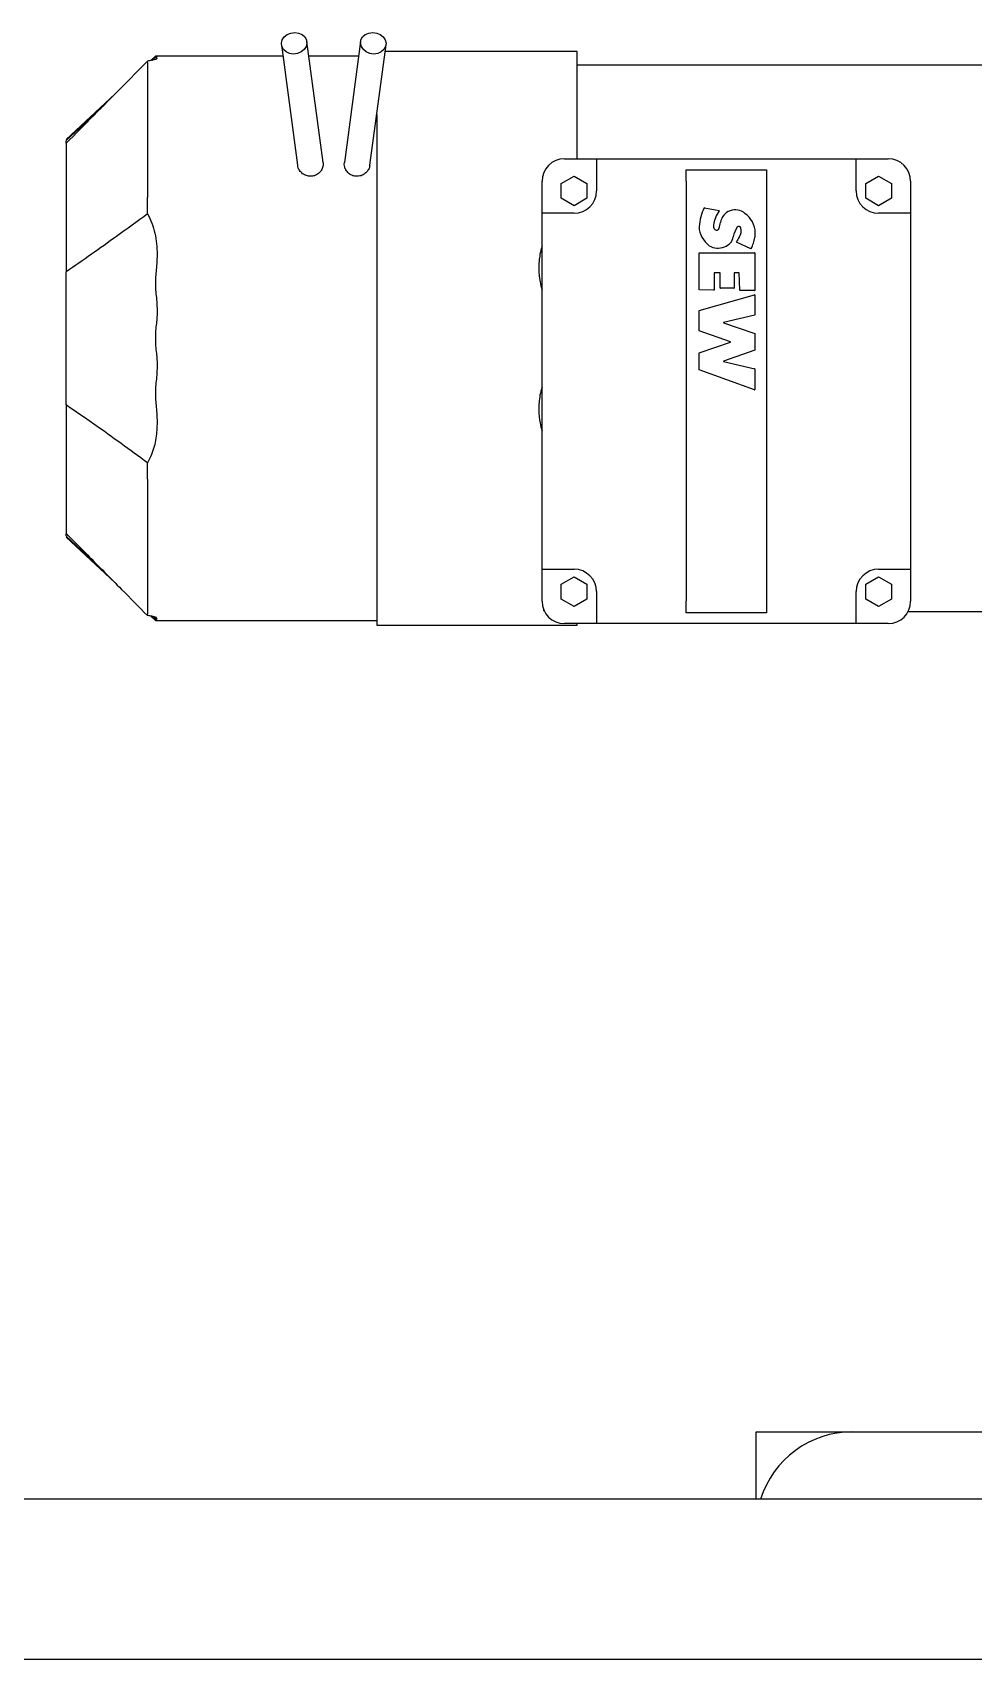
# Model space of a CAD drawing. Header units: millimetres. Extents: x 0 to 11880, y 0 to 8400.
# Drawn here: x 10282 to 10576, y 5003 to 5511 of the extents above; entities that cross this region are included whole.
import ezdxf

# ---------------------------------------------------------------- set-up
doc = ezdxf.new("R2010")
doc.units = ezdxf.units.MM
doc.header["$LTSCALE"] = 20

msp = doc.modelspace()

# ---------------------------------------------------------------- linework, layer by layer
at = {"color": 7, "linetype": 'Continuous', "lineweight": 25}
for p, q in [((10359.66, 5506.76), (10364.69, 5469.27)), ((10372.65, 5470.11), (10367.59, 5507.82)), ((10384.36, 5507.82), (10379.3, 5470.11)), ((10387.26, 5469.27), (10392.29, 5506.76)), ((10317.88, 5501.31), (10317.88, 5501.73)), ((10317.88, 5501.31), (10317.88, 5493.18)), ((10320.34, 5503.25), (10318.89, 5501.89)), ((10320.38, 5503), (10319.26, 5501.96)), ((10360.13, 5503.25), (10320.34, 5503.25)), ((10320.63, 5503.08), (10320.41, 5503.02)), ((10320.88, 5503.17), (10320.63, 5503.08)), ((10320.63, 5502.76), (10320.88, 5502.56)), ((10383.75, 5503.25), (10368.2, 5503.25)), ((10451.98, 5504.75), (10392.02, 5504.75)), ((10451.98, 5502.8), (10451.98, 5504.75)), ((10451.98, 5494.34), (10451.98, 5502.8)), ((10589.48, 5500.5), (10451.98, 5500.5)), ((10307.64, 5491.39), (10292.48, 5477.25)), ((10317.88, 5493.18), (10317.88, 5479.09)), ((10451.98, 5480.04), (10451.98, 5494.34)), ((10303.58, 5487.3), (10292.48, 5476.92)), ((10389.38, 5485.02), (10389.38, 5480.04)), ((10317.88, 5479.09), (10317.88, 5459.18)), ((10389.38, 5480.04), (10389.38, 5459.31)), ((10451.98, 5471.25), (10451.98, 5480.04)), ((10447.98, 5471.25), (10457.98, 5471.25)), ((10457.98, 5471.25), (10457.98, 5464.25)), ((10457.98, 5471.25), (10538.98, 5471.25)), ((10538.98, 5464.25), (10538.98, 5471.25)), ((10538.98, 5471.25), (10548.98, 5471.25)), ((10379.27, 5469.51), (10379.36, 5470.1)), ((10446.98, 5463.56), (10450.98, 5465.87)), ((10450.98, 5465.87), (10454.98, 5463.56)), ((10485.98, 5467.85), (10510.98, 5467.85)), ((10485.98, 5464.25), (10485.98, 5467.85)), ((10510.98, 5467.85), (10510.98, 5464.25)), ((10541.98, 5463.56), (10545.98, 5465.87)), ((10545.98, 5465.87), (10549.98, 5463.56)), ((10440.98, 5454.25), (10440.98, 5464.25)), ((10446.98, 5458.94), (10446.98, 5463.56)), ((10454.98, 5463.56), (10454.98, 5458.94)), ((10457.98, 5464.25), (10457.98, 5461.25)), ((10485.98, 5464.25), (10485.98, 5333.25)), ((10510.98, 5464.25), (10510.98, 5333.25)), ((10538.98, 5461.25), (10538.98, 5464.25)), ((10541.98, 5458.94), (10541.98, 5463.56)), ((10549.98, 5463.56), (10549.98, 5458.94)), ((10555.98, 5464.25), (10555.98, 5454.25)), ((10317.88, 5454.05), (10317.88, 5459.18)), ((10389.38, 5459.31), (10389.38, 5415.25)), ((10450.98, 5456.63), (10446.98, 5458.94)), ((10454.98, 5458.94), (10450.98, 5456.63)), ((10491.65, 5456), (10496.23, 5455.11)), ((10545.98, 5456.63), (10541.98, 5458.94)), ((10549.98, 5458.94), (10545.98, 5456.63)), ((10440.98, 5343.25), (10440.98, 5454.25)), ((10447.98, 5454.25), (10440.98, 5454.25)), ((10450.98, 5454.25), (10447.98, 5454.25)), ((10548.98, 5454.25), (10545.98, 5454.25)), ((10555.98, 5454.25), (10548.98, 5454.25)), ((10555.98, 5454.25), (10555.98, 5343.25)), ((10320.88, 5441.34), (10320.63, 5437.29)), ((10490.01, 5430.4), (10489.98, 5441.9)), ((10490.03, 5441.95), (10507.31, 5441.95)), ((10506.14, 5443.21), (10501.69, 5445.3)), ((10507.36, 5441.9), (10507.36, 5430.18)), ((10292.51, 5436.04), (10292.48, 5436.02)), ((10494.68, 5435.68), (10494.68, 5430.34)), ((10496.55, 5435.73), (10494.73, 5435.73)), ((10496.61, 5430.92), (10496.6, 5435.68)), ((10500.91, 5435.68), (10500.91, 5430.92)), ((10502.48, 5435.73), (10500.96, 5435.73)), ((10502.69, 5430.24), (10502.53, 5435.68)), ((10494.63, 5430.29), (10490.06, 5430.35)), ((10500.86, 5430.87), (10496.66, 5430.87)), ((10320.63, 5427.95), (10320.88, 5423.96)), ((10490.05, 5423.91), (10507.3, 5428.87)), ((10507.31, 5430.13), (10502.74, 5430.19)), ((10507.36, 5428.82), (10507.36, 5422.58)), ((10490.01, 5417.6), (10490.01, 5423.86)), ((10507.33, 5422.53), (10497.64, 5420.21)), ((10497.64, 5420.12), (10507.33, 5416.77)), ((10389.38, 5415.25), (10389.38, 5371.18)), ((10499.76, 5414.19), (10490.04, 5417.55)), ((10507.36, 5416.72), (10507.36, 5411.56)), ((10489.98, 5405.42), (10490.01, 5410.68)), ((10490.04, 5410.73), (10499.76, 5414.09)), ((10507.33, 5411.52), (10497.64, 5408.16)), ((10320.88, 5406.51), (10320.63, 5402.54)), ((10507.3, 5399.21), (10490.01, 5405.38)), ((10497.64, 5408.07), (10507.33, 5405.75)), ((10507.36, 5405.7), (10507.36, 5399.26)), ((10292.48, 5394.47), (10292.48, 5395.2)), ((10320.63, 5393.2), (10320.88, 5389.15)), ((10317.88, 5371.31), (10317.88, 5376.44)), ((10317.88, 5371.31), (10317.88, 5351.4)), ((10389.38, 5371.18), (10389.38, 5350.45)), ((10292.48, 5354.4), (10292.51, 5354.37)), ((10292.48, 5354.31), (10293.91, 5352.95)), ((10292.48, 5353.57), (10303.58, 5343.19)), ((10292.48, 5353.25), (10307.64, 5339.1)), ((10317.88, 5351.4), (10317.88, 5337.31)), ((10389.38, 5350.45), (10389.38, 5336.15)), ((10440.98, 5343.25), (10447.98, 5343.25)), ((10440.98, 5333.25), (10440.98, 5343.25)), ((10446.98, 5338.56), (10450.98, 5340.87)), ((10447.98, 5343.25), (10450.98, 5343.25)), ((10450.98, 5340.87), (10454.98, 5338.56)), ((10541.98, 5338.56), (10545.98, 5340.87)), ((10545.98, 5343.25), (10548.98, 5343.25)), ((10545.98, 5340.87), (10549.98, 5338.56)), ((10548.98, 5343.25), (10555.98, 5343.25)), ((10555.98, 5343.25), (10555.98, 5333.25)), ((10317.88, 5337.31), (10317.88, 5329.19)), ((10389.38, 5336.15), (10389.38, 5327.69)), ((10446.98, 5333.94), (10446.98, 5338.56)), ((10450.98, 5331.63), (10446.98, 5333.94)), ((10454.98, 5333.94), (10450.98, 5331.63)), ((10454.98, 5338.56), (10454.98, 5333.94)), ((10457.98, 5336.25), (10457.98, 5333.25)), ((10538.98, 5333.25), (10538.98, 5336.25)), ((10541.98, 5333.94), (10541.98, 5338.56)), ((10545.98, 5331.63), (10541.98, 5333.94)), ((10549.98, 5333.94), (10545.98, 5331.63)), ((10549.98, 5338.56), (10549.98, 5333.94)), ((10317.88, 5328.76), (10317.88, 5329.19)), ((10441.48, 5330.65), (10441.48, 5330.25)), ((10441.65, 5330.25), (10441.48, 5330.25)), ((10457.98, 5333.25), (10457.98, 5326.25)), ((10485.98, 5329.64), (10485.98, 5333.25)), ((10510.98, 5329.64), (10485.98, 5329.64)), ((10510.98, 5333.25), (10510.98, 5329.64)), ((10538.98, 5326.25), (10538.98, 5333.25)), ((10555.18, 5330), (10589.48, 5330)), ((10318.89, 5328.6), (10320.34, 5327.25)), ((10319.26, 5328.54), (10320.38, 5327.49)), ((10319.98, 5328.35), (10320.63, 5327.73)), ((10320.34, 5327.25), (10389.38, 5327.25)), ((10320.63, 5327.41), (10320.41, 5327.47)), ((10320.63, 5327.73), (10320.88, 5327.93)), ((10320.84, 5327.33), (10320.63, 5327.41)), ((10389.38, 5327.69), (10389.38, 5325.75)), ((10389.38, 5325.75), (10451.98, 5325.75)), ((10457.98, 5326.25), (10447.98, 5326.25)), ((10451.98, 5325.75), (10451.98, 5326.25)), ((10538.98, 5326.25), (10457.98, 5326.25)), ((10548.98, 5326.25), (10538.98, 5326.25)), ((10507.78, 5053.15), (10507.78, 5074.15)), ((10507.78, 5074.15), (10537.78, 5074.15)), ((10537.78, 5074.15), (10581.98, 5074.15)), ((10672.78, 5053.15), (6107.78, 5053.15)), ((10672.78, 5003.15), (6107.78, 5003.15))]:
    msp.add_line(p, q, dxfattribs=at)
at = {"color": 7, "linetype": 'Continuous', "lineweight": 25, "flags": 128}
for points in [[(10359.64, 5507.29), (10359.89, 5508.33), (10360.51, 5509.26), (10361.43, 5510), (10362.57, 5510.48), (10363.81, 5510.64), (10365.03, 5510.48), (10366.12, 5510), (10366.96, 5509.26), (10367.47, 5508.33), (10367.61, 5507.29)], [(10367.61, 5507.29), (10367.35, 5506.25), (10366.73, 5505.32), (10365.81, 5504.58), (10364.67, 5504.1), (10363.43, 5503.94), (10362.21, 5504.1), (10361.13, 5504.58), (10360.29, 5505.32), (10359.77, 5506.25), (10359.64, 5507.29)], [(10384.34, 5507.29), (10384.48, 5508.33), (10384.99, 5509.26), (10385.83, 5510), (10386.92, 5510.48), (10388.14, 5510.64), (10389.38, 5510.48), (10390.52, 5510), (10391.44, 5509.26), (10392.06, 5508.33), (10392.31, 5507.29)], [(10392.31, 5507.29), (10392.18, 5506.25), (10391.66, 5505.32), (10390.82, 5504.58), (10389.74, 5504.1), (10388.52, 5503.94), (10387.28, 5504.1), (10386.14, 5504.58), (10385.22, 5505.32), (10384.6, 5506.25), (10384.34, 5507.29)]]:
    msp.add_lwpolyline(points, dxfattribs=at)
at = {"color": 7, "linetype": 'Continuous', "lineweight": 25}
for centre, radius, start, end in [((10447.98, 5464.25), 7, 90, 180), ((10548.98, 5464.25), 7, 0, 90), ((10450.98, 5461.25), 7, 270, 0), ((10545.98, 5461.25), 7, 180, 270), ((10507.11, 5448.53), 17.21, 154.3824, 174.6652), ((10491.64, 5455.95), 0.05, 79.0979, 154.4019), ((10504.08, 5449.26), 9.71, 143.5194, 172.5337), ((10489.42, 5452.21), 7.28, 338.5251, 353.8323), ((10496.23, 5455.07), 0.05, 323.5194, 79.0979), ((10501.29, 5450.62), 4.7, 50.1534, 170.099), ((10499.96, 5448.05), 7.55, 0.9464, 54.9236), ((10497.93, 5450.51), 7.97, 182.7238, 232.9233), ((10495.93, 5450.28), 1.5, 170.8282, 216.7994), ((10495.43, 5449.76), 0.797, 207.9102, 344.8099), ((10496.83, 5447.57), 3.89, 285.8033, 350.2926), ((10509.34, 5445.15), 8.86, 147.1463, 168.5077), ((10512.06, 5440.34), 11.55, 145.6751, 154.1805), ((10502.4, 5449.52), 0.653, 19.5194, 138.7403), ((10500.1, 5448.75), 3.07, 321.9307, 18.8408), ((10496.54, 5448.48), 11, 331.5021, 350.7227), ((10495.17, 5448.47), 12.35, 351.7662, 358.6011), ((10490.03, 5441.9), 0.05, 90, 180.1645), ((10495.82, 5448.51), 5.12, 238.3418, 293.9384), ((10501.71, 5445.35), 0.05, 154.1805, 244.7979), ((10506.16, 5443.26), 0.05, 244.7979, 331.5021), ((10507.31, 5441.9), 0.05, 360, 90), ((10494.73, 5435.68), 0.05, 90, 180), ((10496.55, 5435.68), 0.05, 0.0152, 90), ((10500.96, 5435.68), 0.05, 90, 179.9848), ((10502.48, 5435.68), 0.05, 1.7467, 90), ((10490.06, 5430.4), 0.05, 180.1644, 269.2698), ((10494.63, 5430.34), 0.05, 269.2698, 360), ((10496.66, 5430.92), 0.05, 180.0152, 270), ((10500.86, 5430.92), 0.05, 270, 359.9848), ((10502.74, 5430.24), 0.05, 181.7467, 269.2698), ((10507.31, 5428.82), 0.05, 360, 106.0285), ((10507.31, 5430.18), 0.05, 269.2698, 360), ((10490.06, 5423.86), 0.05, 106.0285, 180), ((10497.65, 5420.17), 0.05, 103.4412, 250.9189), ((10507.31, 5422.58), 0.05, 283.4412, 0), ((10490.06, 5417.6), 0.05, 180, 250.9189), ((10507.31, 5416.72), 0.05, 360, 70.9189), ((10490.06, 5410.68), 0.05, 109.0811, 179.6422), ((10499.75, 5414.14), 0.05, 289.0811, 70.9189), ((10507.31, 5411.56), 0.05, 289.0811, 0), ((10490.03, 5405.42), 0.05, 179.6422, 250.3776), ((10497.65, 5408.12), 0.05, 109.0811, 256.5588), ((10507.31, 5405.7), 0.05, 360, 76.5588), ((10507.31, 5399.26), 0.05, 250.3776, 0), ((10450.98, 5336.25), 7, 0, 90), ((10545.98, 5336.25), 7, 90, 180), ((10447.98, 5333.25), 7, 180, 270), ((10548.98, 5333.25), 7, 270, 0), ((10537.78, 5044.15), 30, 90, 162.5424)]:
    msp.add_arc(centre, radius, start, end, dxfattribs=at)
for points, knots in [([(10317.88, 5501.73), (10315.13, 5498.96), (10309.55, 5493.32), (10301.1, 5484.79), (10295.35, 5478.99), (10292.48, 5476.09)], [0, 0, 0, 0, 0.3257, 0.662827, 1, 1, 1, 1]), ([(10320.88, 5502.56), (10320.8, 5502.47), (10320.65, 5502.28), (10319.55, 5501.98), (10318.31, 5501.8), (10317.88, 5501.73)], [0, 0, 0, 0, 0.386586, 0.785833, 1, 1, 1, 1]), ([(10320.34, 5503.25), (10320.34, 5503.25), (10320.29, 5503.25), (10320.46, 5503.24), (10320.63, 5503.22)], [0, 0, 0, 0, 0.003556, 1, 1, 1, 1]), ([(10320.39, 5502.99), (10320.37, 5502.97), (10320.29, 5502.91), (10320.48, 5502.82), (10320.63, 5502.76)], [0, 0, 0, 0, 0.238407, 1, 1, 1, 1]), ([(10320.63, 5503.22), (10320.7, 5503.22), (10320.85, 5503.2), (10320.87, 5503.18), (10320.88, 5503.17)], [0, 0, 0, 0, 0.499044, 1, 1, 1, 1]), ([(10292.48, 5476.18), (10292.48, 5476.48), (10292.48, 5476.91), (10292.48, 5476.85), (10292.48, 5476.83)], [0, 0, 0, 0, 0.6970688, 1, 1, 1, 1]), ([(10292.48, 5476.09), (10292.48, 5476.01), (10292.48, 5475.89), (10292.48, 5475.71), (10292.48, 5475.6), (10292.48, 5475.54)], [0, 0, 0, 0, 0.437905, 0.718946, 1, 1, 1, 1]), ([(10292.48, 5475.54), (10292.48, 5475.16), (10292.48, 5474.5), (10292.48, 5472.37), (10292.48, 5470.58), (10292.48, 5469.67)], [0, 0, 0, 0, 0.395782, 0.692889, 1, 1, 1, 1]), ([(10292.48, 5469.67), (10292.48, 5468.35), (10292.48, 5465.69), (10292.48, 5460.21), (10292.48, 5455.91), (10292.48, 5453.04)], [0, 0, 0, 0, 0.250136, 0.500273, 1, 1, 1, 1]), ([(10368.74, 5465.79), (10368.3, 5465.83), (10367.41, 5465.92), (10366.21, 5466.58), (10365.29, 5467.56), (10364.79, 5468.52), (10364.74, 5469.12), (10364.73, 5469.27)], [0, 0, 0, 0, 0.22345, 0.446598, 0.677471, 0.916952, 1, 1, 1, 1]), ([(10372.68, 5469.51), (10372.62, 5469.08), (10372.5, 5468.21), (10371.75, 5467.06), (10370.68, 5466.21), (10369.61, 5465.83), (10368.95, 5465.8), (10368.74, 5465.79)], [0, 0, 0, 0, 0.227282, 0.454629, 0.679567, 0.896895, 1, 1, 1, 1]), ([(10372.63, 5470.11), (10372.64, 5470.07), (10372.7, 5469.88), (10372.69, 5469.68), (10372.68, 5469.51)], [0, 0, 0, 0, 0.200018, 1, 1, 1, 1]), ([(10383.21, 5465.79), (10382.78, 5465.83), (10381.91, 5465.91), (10380.76, 5466.55), (10379.87, 5467.49), (10379.38, 5468.54), (10379.3, 5469.23), (10379.27, 5469.51)], [0, 0, 0, 0, 0.210163, 0.420256, 0.632895, 0.853234, 1, 1, 1, 1]), ([(10387.2, 5469.27), (10387.18, 5469.04), (10387.12, 5468.37), (10386.51, 5467.35), (10385.5, 5466.4), (10384.32, 5465.87), (10383.53, 5465.81), (10383.21, 5465.79)], [0, 0, 0, 0, 0.126303, 0.361524, 0.601571, 0.840299, 1, 1, 1, 1]), ([(10292.48, 5453.04), (10292.48, 5451.57), (10292.48, 5449), (10292.48, 5444.64), (10292.48, 5441.85), (10292.48, 5440.43)], [0, 0, 0, 0, 0.3957817, 0.6928886, 1, 1, 1, 1]), ([(10317.88, 5454.05), (10314.66, 5451.71), (10308.84, 5447.49), (10300.4, 5441.44), (10295.14, 5437.84), (10292.51, 5436.04)], [0, 0, 0, 0, 0.382542, 0.691251, 1, 1, 1, 1]), ([(10317.88, 5454.05), (10318.36, 5453.1), (10319.35, 5451.18), (10320.23, 5448.02), (10320.78, 5444.72), (10320.84, 5442.47), (10320.88, 5441.34)], [0, 0, 0, 0, 0.24188, 0.49001, 0.743371, 1, 1, 1, 1]), ([(10292.48, 5440.43), (10292.48, 5439.78), (10292.48, 5438.73), (10292.48, 5437.26), (10292.48, 5436.43), (10292.48, 5436.02)], [0, 0, 0, 0, 0.437804, 0.718896, 1, 1, 1, 1]), ([(10440.98, 5444.06), (10440.74, 5443.2), (10440.1, 5440.89), (10439.91, 5437.1), (10440.15, 5433.36), (10440.75, 5431.22), (10440.98, 5430.41)], [0, 0, 0, 0, 0.1921328, 0.5194632, 0.8181477, 1, 1, 1, 1]), ([(10292.48, 5429.45), (10292.48, 5430.06), (10292.48, 5431.53), (10292.48, 5433.85), (10292.48, 5435.37), (10292.48, 5436.02)], [0, 0, 0, 0, 0.287989, 0.696107, 1, 1, 1, 1]), ([(10320.63, 5437.29), (10320.5, 5435.75), (10320.29, 5433.42), (10320.38, 5430.3), (10320.55, 5428.74), (10320.63, 5427.95)], [0, 0, 0, 0, 0.496214, 0.747592, 1, 1, 1, 1]), ([(10292.48, 5423.59), (10292.48, 5424.36), (10292.48, 5425.92), (10292.48, 5427.95), (10292.48, 5429.06), (10292.48, 5429.45)], [0, 0, 0, 0, 0.3966918, 0.7933921, 1, 1, 1, 1]), ([(10292.48, 5418.18), (10292.48, 5418.83), (10292.48, 5420.37), (10292.48, 5422.25), (10292.48, 5423.36), (10292.48, 5423.59)], [0, 0, 0, 0, 0.371094, 0.871837, 1, 1, 1, 1]), ([(10320.88, 5423.96), (10320.87, 5423.29), (10320.85, 5421.94), (10320.7, 5420.59), (10320.63, 5419.92)], [0, 0, 0, 0, 0.499071, 1, 1, 1, 1]), ([(10292.48, 5412.31), (10292.48, 5413.07), (10292.48, 5414.6), (10292.48, 5416.64), (10292.48, 5417.79), (10292.48, 5418.18)], [0, 0, 0, 0, 0.396436, 0.792881, 1, 1, 1, 1]), ([(10320.63, 5419.92), (10320.55, 5419.14), (10320.38, 5417.59), (10320.35, 5416.03), (10320.34, 5415.25)], [0, 0, 0, 0, 0.499075, 1, 1, 1, 1]), ([(10320.34, 5415.25), (10320.35, 5414.47), (10320.38, 5412.9), (10320.55, 5411.35), (10320.63, 5410.57)], [0, 0, 0, 0, 0.499041, 1, 1, 1, 1]), ([(10292.48, 5406.9), (10292.48, 5407.57), (10292.48, 5409.13), (10292.48, 5411), (10292.48, 5412.09), (10292.48, 5412.31)], [0, 0, 0, 0, 0.371097, 0.871845, 1, 1, 1, 1]), ([(10320.63, 5410.57), (10320.7, 5409.9), (10320.85, 5408.55), (10320.87, 5407.19), (10320.88, 5406.51)], [0, 0, 0, 0, 0.499044, 1, 1, 1, 1]), ([(10292.48, 5401.04), (10292.48, 5401.79), (10292.48, 5403.29), (10292.48, 5405.34), (10292.48, 5406.51), (10292.48, 5406.9)], [0, 0, 0, 0, 0.396773, 0.793546, 1, 1, 1, 1]), ([(10292.48, 5395.2), (10292.48, 5396.06), (10292.48, 5397.83), (10292.48, 5399.84), (10292.48, 5400.86), (10292.48, 5401.04)], [0, 0, 0, 0, 0.44046, 0.90158, 1, 1, 1, 1]), ([(10320.63, 5402.54), (10320.55, 5401.76), (10320.38, 5400.2), (10320.29, 5397.08), (10320.5, 5394.75), (10320.63, 5393.2)], [0, 0, 0, 0, 0.251096, 0.502197, 1, 1, 1, 1]), ([(10440.98, 5400.06), (10440.74, 5399.2), (10440.1, 5396.89), (10439.91, 5393.1), (10440.15, 5389.36), (10440.75, 5387.22), (10440.98, 5386.41)], [0, 0, 0, 0, 0.192133, 0.519463, 0.818148, 1, 1, 1, 1]), ([(10317.88, 5376.44), (10315.13, 5378.43), (10309.55, 5382.49), (10301.1, 5388.56), (10295.35, 5392.5), (10292.48, 5394.47)], [0, 0, 0, 0, 0.3257003, 0.6628275, 1, 1, 1, 1]), ([(10292.48, 5394.47), (10292.48, 5393.83), (10292.48, 5392.77), (10292.48, 5391.3), (10292.48, 5390.48), (10292.48, 5390.07)], [0, 0, 0, 0, 0.437905, 0.718946, 1, 1, 1, 1]), ([(10292.48, 5390.07), (10292.48, 5388.24), (10292.48, 5385.04), (10292.48, 5380.79), (10292.48, 5378.58), (10292.48, 5377.45)], [0, 0, 0, 0, 0.395782, 0.692889, 1, 1, 1, 1]), ([(10320.88, 5389.15), (10320.8, 5387.45), (10320.65, 5384), (10319.55, 5379.68), (10318.31, 5377.28), (10317.88, 5376.44)], [0, 0, 0, 0, 0.3865855, 0.7858325, 1, 1, 1, 1]), ([(10292.48, 5377.45), (10292.48, 5376.01), (10292.48, 5373.12), (10292.48, 5367.5), (10292.48, 5363.49), (10292.48, 5360.82)], [0, 0, 0, 0, 0.250136, 0.500273, 1, 1, 1, 1]), ([(10292.48, 5360.82), (10292.48, 5359.66), (10292.48, 5357.64), (10292.48, 5355.76), (10292.48, 5355.22), (10292.48, 5354.95)], [0, 0, 0, 0, 0.3957817, 0.6928886, 1, 1, 1, 1]), ([(10292.48, 5354.95), (10292.48, 5354.86), (10292.48, 5354.72), (10292.48, 5354.54), (10292.48, 5354.45), (10292.48, 5354.4)], [0, 0, 0, 0, 0.437804, 0.718896, 1, 1, 1, 1]), ([(10292.48, 5353.6), (10292.48, 5353.64), (10292.48, 5353.71), (10292.48, 5354.15), (10292.48, 5354.31)], [0, 0, 0, 0, 0.638572, 1, 1, 1, 1]), ([(10292.51, 5354.37), (10294.71, 5352.15), (10300.5, 5346.31), (10308.94, 5337.79), (10315.17, 5331.49), (10317.88, 5328.76)], [0, 0, 0, 0, 0.25876, 0.678881, 1, 1, 1, 1]), ([(10320.72, 5328.05), (10320.67, 5328.1), (10320.54, 5328.25), (10319.61, 5328.5), (10318.36, 5328.69), (10317.88, 5328.76)], [0, 0, 0, 0, 0.257852, 0.711431, 1, 1, 1, 1]), ([(10320.34, 5327.25), (10320.34, 5327.25), (10320.29, 5327.24), (10320.46, 5327.26), (10320.63, 5327.27)], [0, 0, 0, 0, 0.003556, 1, 1, 1, 1]), ([(10320.39, 5327.5), (10320.37, 5327.52), (10320.29, 5327.58), (10320.48, 5327.67), (10320.63, 5327.73)], [0, 0, 0, 0, 0.2355213, 1, 1, 1, 1]), ([(10320.63, 5327.27), (10320.7, 5327.28), (10320.85, 5327.29), (10320.87, 5327.31), (10320.88, 5327.32)], [0, 0, 0, 0, 0.499055, 1, 1, 1, 1])]:
    msp.add_open_spline(points, degree=3, knots=knots, dxfattribs=at)

doc.saveas('drawing.dxf')
